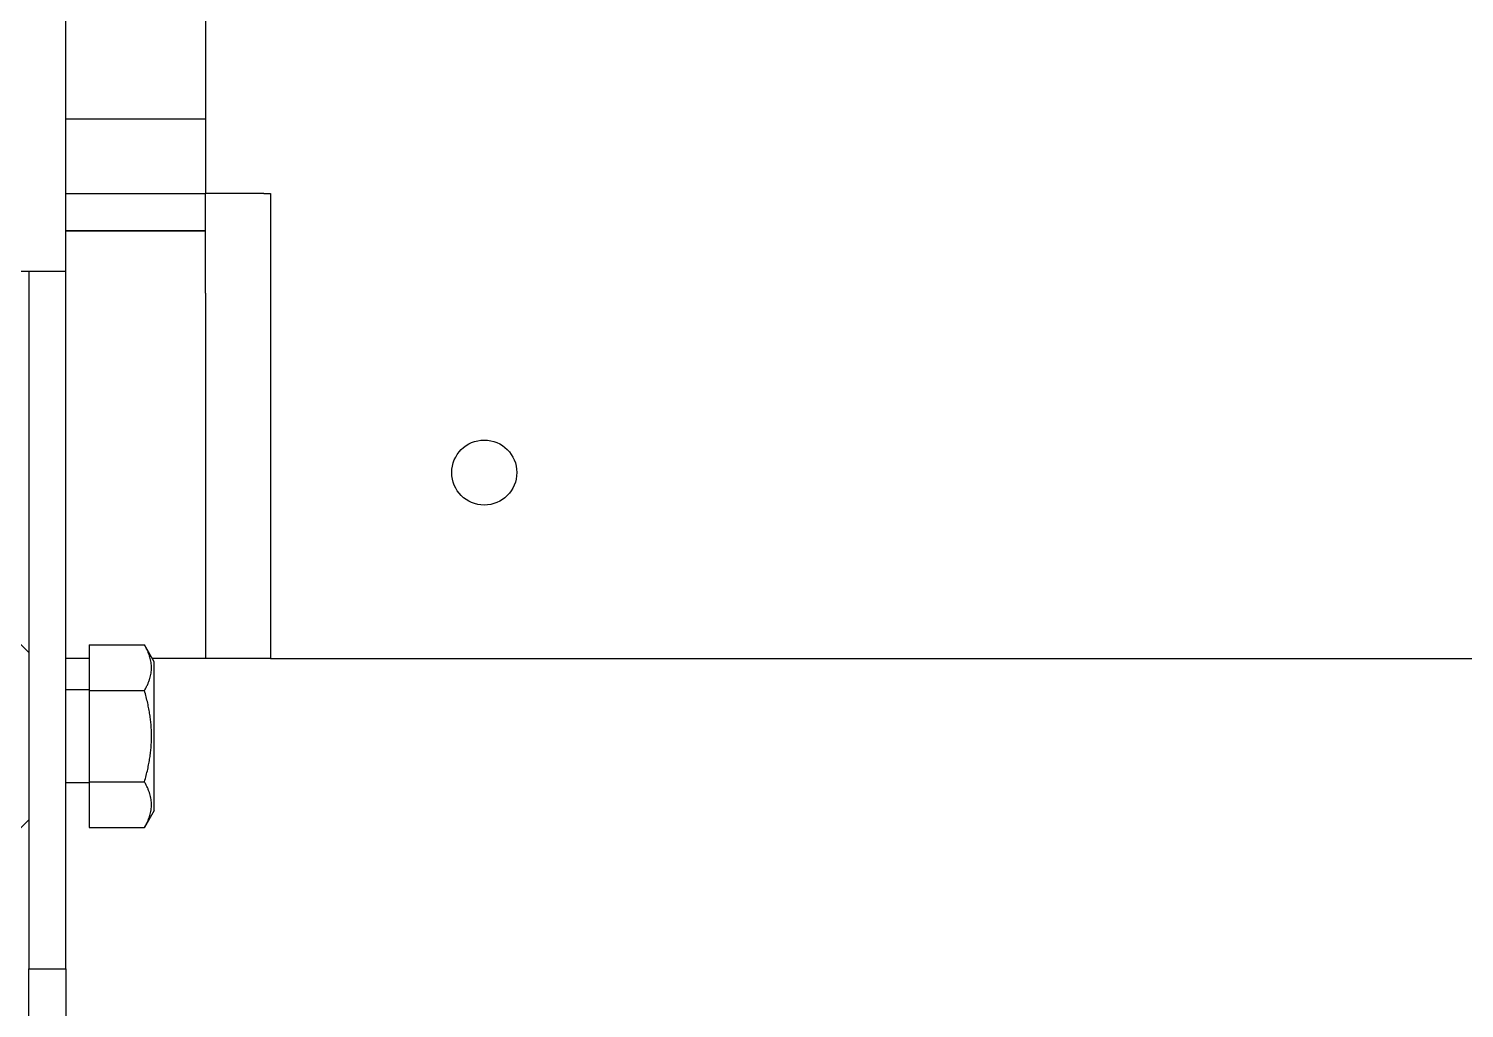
# Model space of a CAD drawing. Header units: millimetres. Extents: x -383313 to -161684, y -117025 to 99224.
# Drawn here: x -348563.1 to -348408.7, y -11247.2 to -11141.9 of the extents above; entities that cross this region are included whole.
import ezdxf

# ---------------------------------------------------------------- set-up
doc = ezdxf.new("R2010")
doc.units = ezdxf.units.MM
doc.header["$MEASUREMENT"] = 0
doc.layers.add('PV-55E8', color=7, linetype='Continuous')

# ---------------------------------------------------------------- blocks, each defined once
blk = doc.blocks.new('*U123')
at = {"layer": 'PV-55E8', "color": 3}
for p, q in [((-1204.5, -531.73), (-1204.5, 458.27)), ((-1189.5, -470.38), (-1189.5, -523.38)), ((-1189.5, -515.38), (-1204.5, -515.38)), ((-1204.5, -523.38), (-1189.5, -523.38)), ((-1183.2, -523.38), (-1189.5, -523.38)), ((-1189.5, -534.08), (-1189.5, -523.38)), ((-1183.2, -523.38), (-1182.5, -523.38)), ((-1182.5, -523.38), (-1182.5, -573.38)), ((-1189.5, -527.38), (-1204.5, -527.38)), ((-1204.5, -527.38), (-1189.5, -527.38)), ((-1212, -531.73), (-1204.5, -531.73)), ((-1208.5, -531.73), (-1208.5, -606.73)), ((-1204.5, -606.73), (-1204.5, -531.73)), ((-1189.5, -534.08), (-1189.5, -573.38)), ((-1208.5, -572.73), (-1209.5, -571.73)), ((-1202, -571.92), (-1202, -576.82)), ((-1202, -571.92), (-1196.05, -571.92)), ((-1195, -573.73), (-1196.05, -571.92)), ((-1202, -573.38), (-1204.5, -573.38)), ((-1189.5, -573.38), (-1195.2, -573.38)), ((-1195, -589.73), (-1195, -573.73)), ((-1182.5, -573.38), (-1189.5, -573.38)), ((-1182.5, -573.38), (-286.5, -573.38)), ((-1202, -576.73), (-1204.5, -576.73)), ((-1202, -576.82), (-1202, -586.64)), ((-1202, -576.82), (-1196.05, -576.82)), ((-1202, -586.73), (-1204.5, -586.73)), ((-1202, -586.64), (-1202, -591.55)), ((-1202, -586.64), (-1196.05, -586.64)), ((-1195, -589.73), (-1196.05, -591.55)), ((-1208.5, -590.73), (-1209.5, -591.73)), ((-1202, -591.55), (-1196.05, -591.55)), ((-1208.5, -636.73), (-1208.5, -606.73)), ((-1208.5, -606.73), (-1204.5, -606.73)), ((-1204.5, -606.73), (-1204.5, -636.73))]:
    blk.add_line(p, q, dxfattribs=at)
blk.add_circle((-1159.5, -553.38), 3.5, dxfattribs=at)
for points in [[(-1196.05, -576.82), (-1194.63, -574.37), (-1196.05, -571.92)], [(-1196.05, -586.64), (-1194.63, -581.73), (-1196.05, -576.82)], [(-1196.05, -591.55), (-1194.63, -589.09), (-1196.05, -586.64)]]:
    blk.add_rational_spline(points, [1.22364575665, 1.41294441399, 1.22364575665], degree=2, dxfattribs=at)

msp = doc.modelspace()

# ---------------------------------------------------------------- block references
msp.add_blockref('*U123', (-347354.63832, -10636.22165))

doc.saveas('drawing.dxf')
